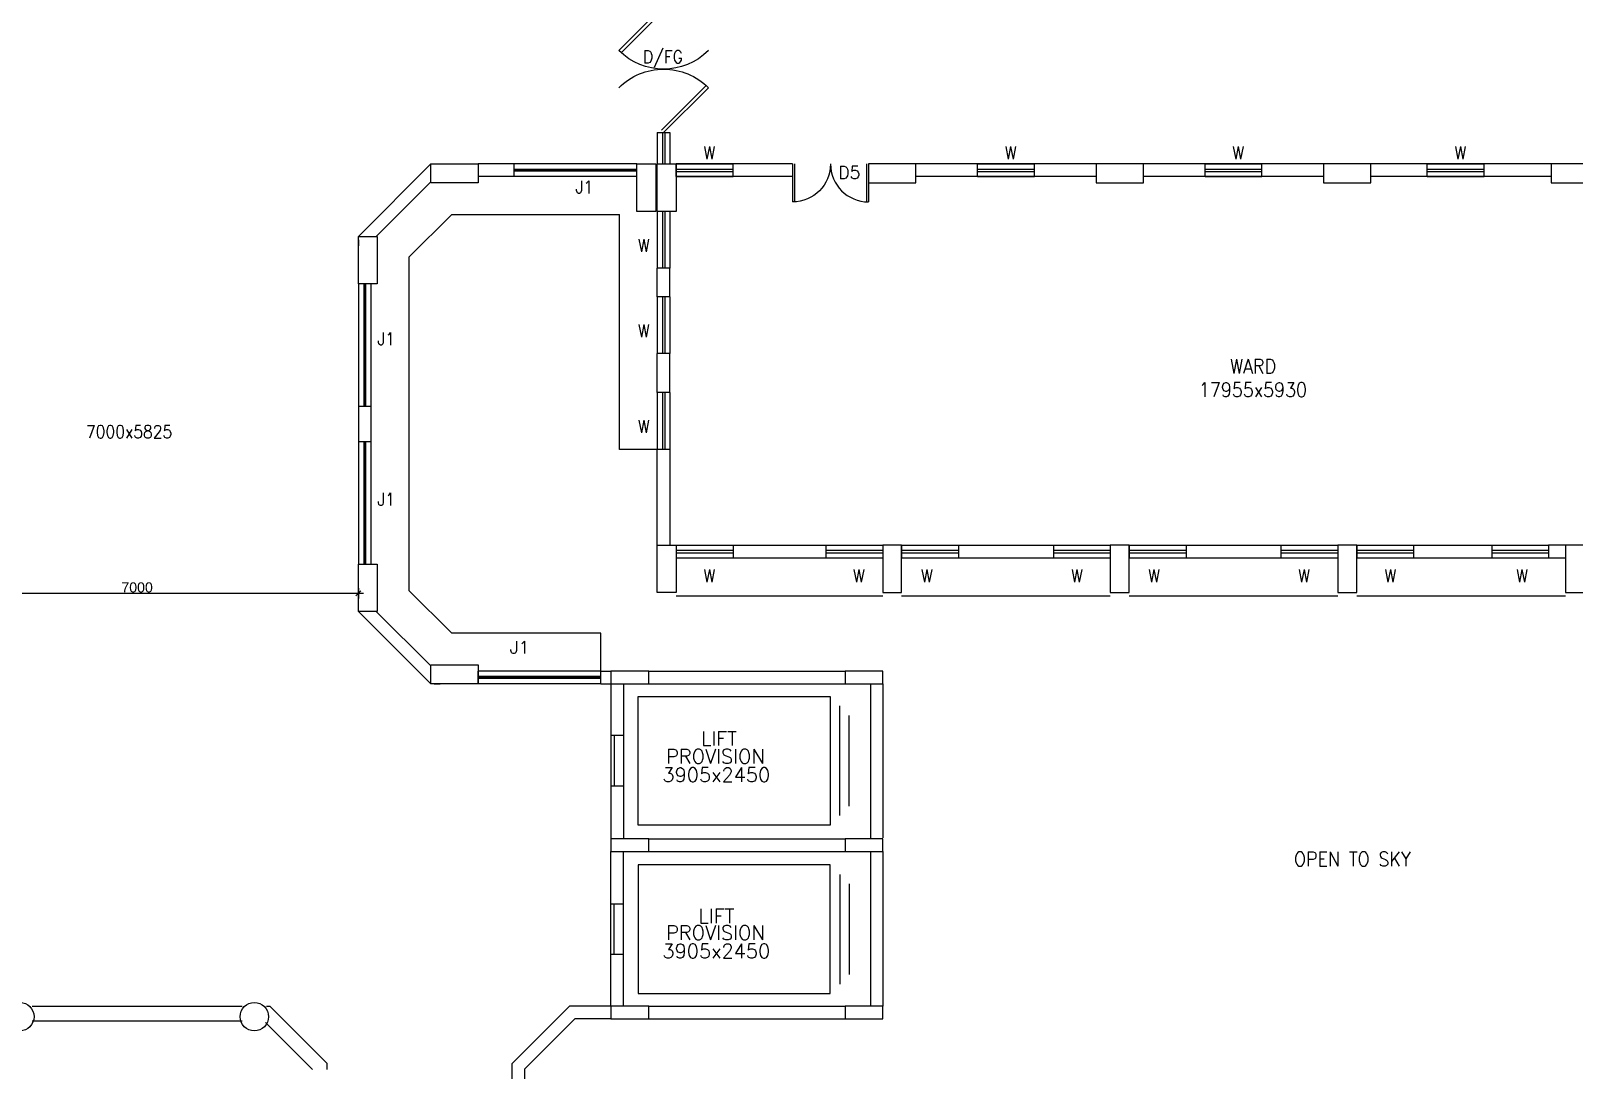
# Model space of a CAD drawing. Extents: x 10161149 to 10263331, y -3696053 to -3547728.
# Drawn here: x 10213620 to 10238035, y -3653199 to -3636757 of the extents above; entities that cross this region are included whole.
import ezdxf
from ezdxf.enums import TextEntityAlignment as Align

# ---------------------------------------------------------------- set-up
doc = ezdxf.new("R2010")
doc.units = 0
doc.header["$MEASUREMENT"] = 0
doc.header["$PDMODE"] = 35
doc.linetypes.add('DASHED', pattern=[0.75, 0.5, -0.25])
doc.layers.get('0').update_dxf_attribs({"linetype": 'CONTINUOUS'})
doc.layers.get('Defpoints').update_dxf_attribs({"linetype": 'CONTINUOUS'})
for name, color, linetype in [('25', 6, 'CONTINUOUS'), ('5', 3, 'CONTINUOUS'), ('COL', 2, 'CONTINUOUS'), ('DAS', 1, 'DASHED'), ('DIM', 8, 'CONTINUOUS'), ('dim1', 5, 'CONTINUOUS'), ('DOOR', 31, 'CONTINUOUS'), ('Exi. Walls', 170, 'CONTINUOUS'), ('TXW', 6, 'CONTINUOUS'), ('Window', 4, 'CONTINUOUS')]:
    doc.layers.add(name, color=color, linetype=linetype)
doc.styles.add('ROMANS', font='arial.ttf')
doc.styles.get("Standard").update_dxf_attribs({"font": 'romans.shx'})
doc.dimstyles.new('int. dim', dxfattribs={"dimtxt": 160, "dimasz": 80, "dimexe": 80, "dimexo": 0, "dimgap": 10, "dimtad": 1, "dimdec": 0, "dimzin": 12, "dimdsep": 46, "dimtxsty": 'ROMANS', "dimblk": 'OBLIQUE', "dimcen": 1.5, "dimdle": 80, "dimclrd": 5, "dimclre": 5, "dimclrt": 4, "dimadec": 0, "dimazin": 0, "dimtfac": 1, "dimtdec": 0, "dimtix": 1, "dimtmove": 2, "dimatfit": 3, "dimfxl": 1, "dimtolj": 1, "dimtzin": 0, "dimlwd": -1, "dimlwe": -1, "dimarcsym": 0})

# ---------------------------------------------------------------- blocks, each defined once
blk = doc.blocks.new('WINP')
at = {"layer": 'Window'}
for p, q in [((0, 0), (0, 1)), ((0, 1), (1, 1)), ((1, 0), (1, 1)), ((0, 0.6), (1, 0.6)), ((0, 0.4), (1, 0.4)), ((0, 0), (1, 0))]:
    blk.add_line(p, q, dxfattribs=at)
blk = doc.blocks.new('DOORP')
at = {"layer": 'DOOR'}
for p, q in [((0, 0), (0, 1)), ((0.05, 0), (0.05, 0.999))]:
    blk.add_line(p, q, dxfattribs=at)
at = {"layer": 'DOOR', "color": 145}
blk.add_arc((0, 0), 1, 0, 90, dxfattribs=at)
blk = doc.blocks.new('_Oblique')
at = {"color": 0, "linetype": 'ByBlock', "lineweight": -2}
blk.add_line((-0.5, -0.5), (0.5, 0.5), dxfattribs=at)
blk = doc.blocks.new('*D81')
at = {"layer": 'Defpoints', "color": 0, "lineweight": -3, "transparency": 16777216}
for p in [(10211801, -3645574), (10218801, -3645574), (10218801, -3645655)]:
    blk.add_point(p, dxfattribs=at)
at = {"layer": 'dim1', "color": 5, "transparency": 16777216}
for p, q in [((10211801, -3645574), (10211801, -3645735)), ((10218801, -3645574), (10218801, -3645735)), ((10211721, -3645655), (10218881, -3645655))]:
    blk.add_line(p, q, dxfattribs=at)
at = {"layer": 'dim1', "color": 5, "transparency": 16777216, "xscale": 80, "yscale": 80, "zscale": 80, "rotation": 180}
blk.add_blockref('_Oblique', (10211801, -3645655), dxfattribs=at)
at = {"layer": 'dim1', "color": 5, "transparency": 16777216, "xscale": 80, "yscale": 80, "zscale": 80}
blk.add_blockref('_Oblique', (10218801, -3645655), dxfattribs=at)
at = {"layer": 'dim1', "color": 4, "transparency": 16777216, "insert": (10215301, -3645563), "char_height": 160, "attachment_point": 5, "style": 'ROMANS'}
blk.add_mtext('\\A1;7000', dxfattribs=at)

msp = doc.modelspace()

# ---------------------------------------------------------------- linework, layer by layer
at = {"layer": '25'}
for p, q in [((10223206, -3638863), (10221266, -3638863)), ((10223206, -3638948), (10221266, -3638948)), ((10223206, -3638978), (10221266, -3638978)), ((10223206, -3639063), (10221266, -3639063)), ((10218801, -3640758.2), (10218801, -3642698.2)), ((10218886, -3640758.2), (10218886, -3642698.2)), ((10218916, -3640758.2), (10218916, -3642698.2)), ((10219001, -3640758.2), (10219001, -3642698.2)), ((10218801, -3643252.7), (10218801, -3645192.7)), ((10218886, -3643252.7), (10218886, -3645192.7)), ((10218916, -3643252.7), (10218916, -3645192.7)), ((10219001, -3643252.7), (10219001, -3645192.7)), ((10222636.3, -3646888), (10220696.3, -3646888)), ((10222636.3, -3646973), (10220696.3, -3646973)), ((10222636.3, -3647003), (10220696.3, -3647003)), ((10222636.3, -3647088), (10220696.3, -3647088)), ((10226417.3, -3649173), (10226417.3, -3647438)), ((10226567.3, -3649023), (10226567.3, -3647588)), ((10222796, -3647905.5), (10222796, -3648705.5)), ((10222996, -3647905.5), (10222996, -3648705.5)), ((10226417.3, -3650103), (10226417.3, -3651838)), ((10226567.3, -3650253), (10226567.3, -3651688)), ((10222796, -3651370.5), (10222796, -3650570.5)), ((10222996, -3651370.5), (10222996, -3650570.5)), ((10213639.7, -3652188), (10216962.3, -3652188)), ((10213639.7, -3652418), (10216962.3, -3652418)), ((10218301, -3653088), (10217401, -3652188)), ((10218071, -3653183.2), (10217331.4, -3652443.6))]:
    msp.add_line(p, q, dxfattribs=at)
for points in [[(10223226, -3649323), (10223226, -3647288), (10226267.3, -3647288), (10226267.3, -3649323)], [(10223226, -3649953), (10223226, -3651988), (10226267.3, -3651988), (10226267.3, -3649953)]]:
    msp.add_lwpolyline(points, close=True, dxfattribs=at)
at = {"layer": 'COL', "color": 2}
for points in [[(10219946.3, -3638863), (10220696.3, -3638863), (10220696.3, -3639163), (10219946.3, -3639163)], [(10223206, -3639613), (10223206, -3638863), (10223506, -3638863), (10223506, -3639613)], [(10223531, -3639613), (10223531, -3638863), (10223831, -3638863), (10223831, -3639613)], [(10226871, -3638863), (10226871, -3639163), (10227621, -3639163), (10227621, -3638863)], [(10230471, -3638863), (10230471, -3639163), (10231221, -3639163), (10231221, -3638863)], [(10234071, -3638863), (10234071, -3639163), (10234821, -3639163), (10234821, -3638863)], [(10237671, -3638863), (10237671, -3639163), (10238421, -3639163), (10238421, -3638863)], [(10218801, -3640758.2), (10218801, -3640008.2), (10219101, -3640008.2), (10219101, -3640758.2)], [(10223531, -3645643), (10223531, -3644893), (10223831, -3644893), (10223831, -3645643)], [(10227396, -3644893), (10227096, -3644893), (10227096, -3645643), (10227396, -3645643)], [(10230996, -3644893), (10230696, -3644893), (10230696, -3645643), (10230996, -3645643)], [(10234596, -3644893), (10234296, -3644893), (10234296, -3645643), (10234596, -3645643)], [(10238196, -3644893), (10237896, -3644893), (10237896, -3645643), (10238196, -3645643)], [(10218801, -3645942.7), (10218801, -3645192.7), (10219101, -3645192.7), (10219101, -3645942.7)], [(10219946.3, -3646788), (10220696.3, -3646788), (10220696.3, -3647088), (10219946.3, -3647088)], [(10223396, -3647088), (10223396, -3646888), (10222796, -3646888), (10222796, -3647088)], [(10227101, -3647088), (10227101, -3646888), (10226501, -3646888), (10226501, -3647088)], [(10223396, -3649738), (10223396, -3649538), (10222796, -3649538), (10222796, -3649738)], [(10227101, -3649738), (10227101, -3649538), (10226501, -3649538), (10226501, -3649738)], [(10223396, -3652388), (10223396, -3652188), (10222796, -3652188), (10222796, -3652388)], [(10227101, -3652388), (10227101, -3652188), (10226501, -3652188), (10226501, -3652388)]]:
    msp.add_lwpolyline(points, close=True, dxfattribs=at)
for centre in [(10213446.3, -3652353), (10217155.7, -3652353)]:
    msp.add_circle(centre, 225, dxfattribs=at)
at = {"layer": 'DAS', "linetype": 'Continuous'}
for p, q in [((10219601, -3640339.6), (10220277.6, -3639663)), ((10220277.6, -3639663), (10222931, -3639663)), ((10222931, -3643378), (10222931, -3639663)), ((10219601, -3640339.6), (10219601, -3645611.3)), ((10223531, -3643378), (10222931, -3643378)), ((10220277.6, -3646288), (10219601, -3645611.3)), ((10223831, -3645693), (10227096, -3645693)), ((10227396, -3645693), (10230696, -3645693)), ((10230996, -3645693), (10234296, -3645693)), ((10234596, -3645693), (10237896, -3645693)), ((10222636.3, -3646288), (10220277.6, -3646288)), ((10222636.3, -3646888), (10222636.3, -3646288)), ((10222846, -3647905.5), (10222846, -3648705.5)), ((10222846, -3651370.5), (10222846, -3650570.5)), ((10217349.1, -3652188), (10217401, -3652188)), ((10218301, -3653088), (10218301, -3653189.6)), ((10218071, -3653183.2), (10218071, -3653189.6))]:
    msp.add_line(p, q, dxfattribs=at)
at = {"layer": 'DAS', "linetype": 'Continuous', "const_width": 30}
for points in [[(10223206, -3638963), (10221266, -3638963)], [(10218901, -3640758.2), (10218901, -3642698.2)], [(10218901, -3643252.7), (10218901, -3645192.7)], [(10222636.3, -3646988), (10220696.3, -3646988)]]:
    msp.add_lwpolyline(points, dxfattribs=at)
at = {"layer": 'Exi. Walls'}
for p, q in [((10218801, -3640008.2), (10219946.3, -3638863)), ((10221266, -3638863), (10220696.3, -3638863)), ((10221266, -3639063), (10221266, -3638863)), ((10225671, -3638863), (10223831, -3638863)), ((10226871, -3638863), (10226871, -3638978)), ((10230471, -3638863), (10227621, -3638863)), ((10234071, -3638863), (10231221, -3638863)), ((10237671, -3638863), (10234821, -3638863)), ((10219083.8, -3640008.2), (10219946.3, -3639145.8)), ((10221266, -3639063), (10220696.3, -3639063)), ((10225671, -3639063), (10223831, -3639063)), ((10230471, -3639063), (10227621, -3639063)), ((10234071, -3639063), (10231221, -3639063)), ((10237671, -3639063), (10234821, -3639063)), ((10218801, -3640063), (10218801, -3640158.2)), ((10223531, -3640963), (10223531, -3640513)), ((10223731, -3640963), (10223731, -3640513)), ((10223531, -3642478), (10223531, -3641863)), ((10223731, -3642478), (10223731, -3641863)), ((10219001, -3642698.2), (10218801, -3642698.2)), ((10218801, -3642698.2), (10218801, -3643252.7)), ((10219001, -3642698.2), (10219001, -3643252.7)), ((10218801, -3643252.7), (10219001, -3643252.7)), ((10223531, -3644893), (10223531, -3643378)), ((10223731, -3643378), (10223731, -3644893)), ((10224731, -3644893), (10226196, -3644893)), ((10224731, -3645093), (10226196, -3645093)), ((10228296, -3644893), (10229796, -3644893)), ((10228296, -3645093), (10229796, -3645093)), ((10231896, -3644893), (10233396, -3644893)), ((10231896, -3645093), (10233396, -3645093)), ((10235496, -3644893), (10236731, -3644893)), ((10235496, -3645093), (10236731, -3645093)), ((10237896, -3644893), (10237631, -3644893)), ((10237631, -3645093), (10237896, -3645093)), ((10219946.3, -3647088), (10218801, -3645942.7)), ((10219946.3, -3646805.1), (10219083.8, -3645942.7)), ((10220696.3, -3647088), (10220696.3, -3646888)), ((10222636.3, -3647088), (10222636.3, -3646888)), ((10222636.3, -3646888), (10222796, -3646888)), ((10223396, -3646888), (10226501, -3646888)), ((10220001, -3647088), (10220096.3, -3647088)), ((10222636.3, -3647088), (10222796, -3647088)), ((10222796, -3647088), (10222796, -3647905.5)), ((10222996, -3647088), (10222996, -3647905.5)), ((10223396, -3647088), (10226501, -3647088)), ((10226901, -3647088), (10226901, -3649538)), ((10227101, -3647088), (10227101, -3649523)), ((10222996, -3647905.5), (10222796, -3647905.5)), ((10222796, -3648705.5), (10222796, -3649538)), ((10222996, -3648705.5), (10222796, -3648705.5)), ((10222996, -3648705.5), (10222996, -3649538)), ((10222796, -3650570.5), (10222796, -3649738)), ((10222996, -3650570.5), (10222996, -3649738)), ((10223396, -3649538), (10226501, -3649538)), ((10223396, -3649738), (10226501, -3649738)), ((10226901, -3649738), (10226901, -3652188)), ((10227101, -3649738), (10227101, -3652188)), ((10222996, -3650570.5), (10222796, -3650570.5)), ((10222996, -3651370.5), (10222796, -3651370.5)), ((10222796, -3652188), (10222796, -3651370.5)), ((10222996, -3652188), (10222996, -3651370.5)), ((10221231, -3653100.4), (10222143.4, -3652188)), ((10221431, -3653183.2), (10222226.3, -3652388)), ((10222796, -3652188), (10222143.4, -3652188)), ((10222796, -3652388), (10222226.3, -3652388)), ((10223396, -3652188), (10226501, -3652188)), ((10223396, -3652388), (10226501, -3652388)), ((10221231, -3653100.4), (10221231, -3653603)), ((10221431, -3653183.2), (10221431, -3653603))]:
    msp.add_line(p, q, dxfattribs=at)

# ---------------------------------------------------------------- block references
at = {"layer": '5'}
for name, p, xscale, yscale, zscale, rotation in [('DOORP', (10223631, -3636363), -999.9999999999836, 1000, 1000.000000000014, 134.9999999999999), ('DOORP', (10223631, -3638363), -999.9999999999836, 1000, 1000.000000000014, 315), ('WINP', (10223531, -3638363), 500, 200, 500.0000000000069, 270), ('DOORP', (10225671, -3638863), -600, 600, 600.0000000000084, 180), ('DOORP', (10226871, -3638863), 600, 600, 600.0000000000084, 180)]:
    msp.add_blockref(name, p, dxfattribs=dict(at, xscale=xscale, yscale=yscale, zscale=zscale, rotation=rotation))
at = {"layer": 'DIM', "xscale": 900, "yscale": 200, "zscale": 900.0000000000124}
for p in [(10223831, -3639063), (10228596, -3639063), (10232196, -3639063), (10235711.4, -3639063)]:
    msp.add_blockref('WINP', p, dxfattribs=at)
at = {"layer": 'DIM', "xscale": -900, "yscale": 200, "zscale": 900.0000000000124}
for p, rotation in [((10223731, -3639613), 90), ((10223731, -3640963), 90), ((10223731, -3642478), 90), ((10223831, -3644893), 180), ((10226196, -3644893), 180), ((10227396, -3644893), 180), ((10229796, -3644893), 180), ((10230996, -3644893), 180), ((10233396, -3644893), 180), ((10234596, -3644893), 180), ((10236731, -3644893), 180)]:
    msp.add_blockref('WINP', p, dxfattribs=dict(at, rotation=rotation))

# ---------------------------------------------------------------- texts
at = {"layer": 'dim1'}
for s, height, p in [('J1', 200, (10221197.9, -3646609.8)), ('LIFT', 225, (10224221.4, -3648064.1)), ('PROVISION', 225, (10223669.2, -3648348.1)), ('3905x2450', 225, (10223611, -3648638.6)), ('LIFT', 225, (10224181.8, -3650873.2)), ('PROVISION', 225, (10223669.2, -3651137.3)), ('3905x2450', 225, (10223611, -3651427.9))]:
    msp.add_text(s, height=height, dxfattribs=at).set_placement(p)
at = {"layer": 'TXW', "width": 0.9}
for s, height, p in [('D/FG', 200, (10223302.8, -3637267.6)), ('W', 200, (10224261.7, -3638784.6)), ('W', 200, (10229026.7, -3638784.6)), ('W', 200, (10232626.7, -3638784.6)), ('W', 200, (10236142.2, -3638784.6)), ('J1', 200, (10222238.1, -3639329.6)), ('W', 200, (10223224, -3640250.5)), ('W', 200, (10223224, -3641600.5)), ('J1', 200, (10219103.3, -3641729.7)), ('7000x5825', 200, (10214491.9, -3643198.3)), ('W', 200, (10223224, -3643115.5)), ('J1', 200, (10219103.3, -3644267.8)), ('W', 200, (10224261.7, -3645481.2)), ('W', 200, (10226626.7, -3645481.2)), ('W', 200, (10227701.6, -3645481.2)), ('W', 200, (10230075.9, -3645481.2)), ('W', 200, (10231295.4, -3645481.2)), ('W', 200, (10233669.7, -3645481.2)), ('W', 200, (10235036.3, -3645481.2)), ('W', 200, (10237116.3, -3645481.2)), ('OPEN TO SKY', 225, (10233602.5, -3649971.5))]:
    msp.add_text(s, height=height, dxfattribs=at).set_placement(p)
at = {"layer": 'TXW'}
msp.add_text('D5', height=200, dxfattribs=at).set_placement((10226392.2, -3639096.9))
at = {"layer": 'TXW', "width": 0.9}
for s, p in [('WARD', (10232953.9, -3642064.5)), ('17955x5930', (10232953.9, -3642434.8))]:
    msp.add_text(s, height=225, dxfattribs=at).set_placement(p, align=Align.MIDDLE)

# ---------------------------------------------------------------- dimensions: what is measured, and where the dimension line sits
at = {"layer": 'dim1'}
dim = msp.add_linear_dim(base=(10218801, -3645655.1), p1=(10211801, -3645574), p2=(10218801, -3645574), text='7000', dimstyle='int. dim', dxfattribs=at)
dim.commit()
dim.dimension.update_dxf_attribs({"geometry": '*D81', "text_midpoint": (10215301, -3645563.5)})

doc.saveas('drawing.dxf')
